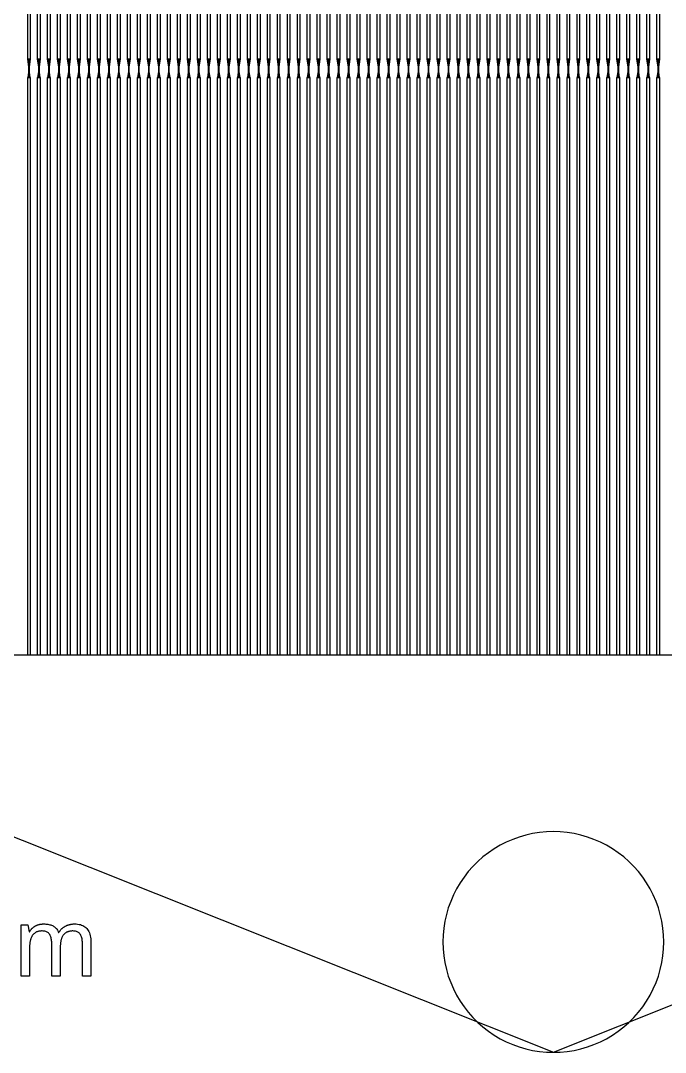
# Model space of a CAD drawing. Extents: x 0 to 762, y 0 to 762.
# Drawn here: x 65.7 to 139.9, y 139.7 to 258.4 of the extents above; entities that cross this region are included whole.
import ezdxf

# ---------------------------------------------------------------- set-up
doc = ezdxf.new("R2010")
doc.units = 0
doc.layers.get('0').update_dxf_attribs({"linetype": 'CONTINUOUS'})

msp = doc.modelspace()

# ---------------------------------------------------------------- linework, layer by layer
at = {"color": 0}
for points in [[(66.5397, 322.574), (66.8397, 322.574), (66.8397, 253.996), (66.5397, 253.996), (66.5397, 322.574)], [(67.6885, 322.574), (67.9885, 322.574), (67.9885, 253.996), (67.6885, 253.996), (67.6885, 322.574)], [(68.8372, 322.574), (69.1372, 322.574), (69.1372, 253.996), (68.8372, 253.996), (68.8372, 322.574)], [(69.9858, 322.574), (70.286, 322.574), (70.286, 253.996), (69.9858, 253.996), (69.9858, 322.574)], [(71.1347, 322.574), (71.4347, 322.574), (71.4347, 253.996), (71.1347, 253.996), (71.1347, 322.574)], [(72.2833, 322.574), (72.5833, 322.574), (72.5833, 253.996), (72.2833, 253.996), (72.2833, 322.574)], [(73.4321, 322.574), (73.7321, 322.574), (73.7321, 253.996), (73.4321, 253.996), (73.4321, 322.574)], [(74.5808, 322.574), (74.8808, 322.574), (74.8808, 253.996), (74.5808, 253.996), (74.5808, 322.574)], [(75.7296, 322.574), (76.0296, 322.574), (76.0296, 253.996), (75.7296, 253.996), (75.7296, 322.574)], [(76.8782, 322.574), (77.1783, 322.574), (77.1783, 253.996), (76.8782, 253.996), (76.8782, 322.574)], [(78.0269, 322.574), (78.3269, 322.574), (78.3269, 253.996), (78.0269, 253.996), (78.0269, 322.574)], [(79.1757, 322.574), (79.4757, 322.574), (79.4757, 253.996), (79.1757, 253.996), (79.1757, 322.574)], [(80.3244, 322.574), (80.6244, 322.574), (80.6244, 253.996), (80.3244, 253.996), (80.3244, 322.574)], [(81.4732, 322.574), (81.7732, 322.574), (81.7732, 253.996), (81.4732, 253.996), (81.4732, 322.574)], [(82.6218, 322.574), (82.9219, 322.574), (82.9219, 253.996), (82.6218, 253.996), (82.6218, 322.574)], [(83.7706, 322.574), (84.0706, 322.574), (84.0706, 253.996), (83.7706, 253.996), (83.7706, 322.574)], [(84.9193, 322.574), (85.2193, 322.574), (85.2193, 253.996), (84.9193, 253.996), (84.9193, 322.574)], [(86.0681, 322.574), (86.3681, 322.574), (86.3681, 253.996), (86.0681, 253.996), (86.0681, 322.574)], [(87.2168, 322.574), (87.5168, 322.574), (87.5168, 253.996), (87.2168, 253.996), (87.2168, 322.574)], [(88.3654, 322.574), (88.6654, 322.574), (88.6654, 253.996), (88.3654, 253.996), (88.3654, 322.574)], [(89.5142, 322.574), (89.8143, 322.574), (89.8143, 253.996), (89.5142, 253.996), (89.5142, 322.574)], [(90.6629, 322.574), (90.9629, 322.574), (90.9629, 253.996), (90.6629, 253.996), (90.6629, 322.574)], [(91.8117, 322.574), (92.1117, 322.574), (92.1117, 253.996), (91.8117, 253.996), (91.8117, 322.574)], [(92.9603, 322.574), (93.2604, 322.574), (93.2604, 253.996), (92.9603, 253.996), (92.9603, 322.574)], [(94.1092, 322.574), (94.4092, 322.574), (94.4092, 253.996), (94.1092, 253.996), (94.1092, 322.574)], [(95.2578, 322.574), (95.5578, 322.574), (95.5578, 253.996), (95.2578, 253.996), (95.2578, 322.574)], [(96.4065, 322.574), (96.7065, 322.574), (96.7065, 253.996), (96.4065, 253.996), (96.4065, 322.574)], [(97.5553, 322.574), (97.8553, 322.574), (97.8553, 253.996), (97.5553, 253.996), (97.5553, 322.574)], [(98.704, 322.574), (99.004, 322.574), (99.004, 253.996), (98.704, 253.996), (98.704, 322.574)], [(99.8526, 322.574), (100.153, 322.574), (100.153, 253.996), (99.8526, 253.996), (99.8526, 322.574)], [(101.001, 322.574), (101.301, 322.574), (101.301, 253.996), (101.001, 253.996), (101.001, 322.574)], [(102.15, 322.574), (102.45, 322.574), (102.45, 253.996), (102.15, 253.996), (102.15, 322.574)], [(103.299, 322.574), (103.599, 322.574), (103.599, 253.996), (103.299, 253.996), (103.299, 322.574)], [(104.448, 322.574), (104.748, 322.574), (104.748, 253.996), (104.448, 253.996), (104.448, 322.574)], [(105.596, 322.574), (105.896, 322.574), (105.896, 253.996), (105.596, 253.996), (105.596, 322.574)], [(106.745, 322.574), (107.045, 322.574), (107.045, 253.996), (106.745, 253.996), (106.745, 322.574)], [(107.894, 322.574), (108.194, 322.574), (108.194, 253.996), (107.894, 253.996), (107.894, 322.574)], [(109.043, 322.574), (109.343, 322.574), (109.343, 253.996), (109.043, 253.996), (109.043, 322.574)], [(110.191, 322.574), (110.491, 322.574), (110.491, 253.996), (110.191, 253.996), (110.191, 322.574)], [(111.34, 322.574), (111.64, 322.574), (111.64, 253.996), (111.34, 253.996), (111.34, 322.574)], [(112.489, 322.574), (112.789, 322.574), (112.789, 253.996), (112.489, 253.996), (112.489, 322.574)], [(113.637, 322.574), (113.937, 322.574), (113.937, 253.996), (113.637, 253.996), (113.637, 322.574)], [(114.786, 322.574), (115.086, 322.574), (115.086, 253.996), (114.786, 253.996), (114.786, 322.574)], [(115.935, 322.574), (116.235, 322.574), (116.235, 253.996), (115.935, 253.996), (115.935, 322.574)], [(117.084, 322.574), (117.384, 322.574), (117.384, 253.996), (117.084, 253.996), (117.084, 322.574)], [(118.232, 322.574), (118.532, 322.574), (118.532, 253.996), (118.232, 253.996), (118.232, 322.574)], [(119.381, 322.574), (119.681, 322.574), (119.681, 253.996), (119.381, 253.996), (119.381, 322.574)], [(120.53, 322.574), (120.83, 322.574), (120.83, 253.996), (120.53, 253.996), (120.53, 322.574)], [(121.678, 322.574), (121.978, 322.574), (121.978, 253.996), (121.678, 253.996), (121.678, 322.574)], [(122.827, 322.574), (123.127, 322.574), (123.127, 253.996), (122.827, 253.996), (122.827, 322.574)], [(123.976, 322.574), (124.276, 322.574), (124.276, 253.996), (123.976, 253.996), (123.976, 322.574)], [(125.125, 322.574), (125.425, 322.574), (125.425, 253.996), (125.125, 253.996), (125.125, 322.574)], [(126.273, 322.574), (126.573, 322.574), (126.573, 253.996), (126.273, 253.996), (126.273, 322.574)], [(127.422, 322.574), (127.722, 322.574), (127.722, 253.996), (127.422, 253.996), (127.422, 322.574)], [(128.571, 322.574), (128.871, 322.574), (128.871, 253.996), (128.571, 253.996), (128.571, 322.574)], [(129.719, 322.574), (130.02, 322.574), (130.02, 253.996), (129.719, 253.996), (129.719, 322.574)], [(130.868, 322.574), (131.168, 322.574), (131.168, 253.996), (130.868, 253.996), (130.868, 322.574)], [(132.017, 322.574), (132.317, 322.574), (132.317, 253.996), (132.017, 253.996), (132.017, 322.574)], [(133.166, 322.574), (133.466, 322.574), (133.466, 253.996), (133.166, 253.996), (133.166, 322.574)], [(134.314, 322.574), (134.614, 322.574), (134.614, 253.996), (134.314, 253.996), (134.314, 322.574)], [(135.463, 322.574), (135.763, 322.574), (135.763, 253.996), (135.463, 253.996), (135.463, 322.574)], [(136.612, 322.574), (136.912, 322.574), (136.912, 253.996), (136.612, 253.996), (136.612, 322.574)], [(137.761, 322.574), (138.061, 322.574), (138.061, 253.996), (137.761, 253.996), (137.761, 322.574)], [(138.91, 322.574), (139.21, 322.574), (139.21, 253.996), (138.91, 253.996), (138.91, 322.574)], [(66.5397, 253.996), (66.8397, 253.996), (66.7047, 253.096), (66.6747, 253.096), (66.5397, 253.996)], [(66.6747, 253.996), (66.7047, 253.996), (66.7047, 251.896), (66.6747, 251.896), (66.6747, 253.996)], [(67.6885, 253.996), (67.9885, 253.996), (67.8535, 253.096), (67.8235, 253.096), (67.6885, 253.996)], [(67.8235, 253.996), (67.8535, 253.996), (67.8535, 251.896), (67.8235, 251.896), (67.8235, 253.996)], [(68.8372, 253.996), (69.1372, 253.996), (69.0022, 253.096), (68.9722, 253.096), (68.8372, 253.996)], [(68.9722, 253.996), (69.0022, 253.996), (69.0022, 251.896), (68.9722, 251.896), (68.9722, 253.996)], [(69.9858, 253.996), (70.286, 253.996), (70.151, 253.096), (70.121, 253.096), (69.9858, 253.996)], [(70.121, 253.996), (70.151, 253.996), (70.151, 251.896), (70.121, 251.896), (70.121, 253.996)], [(71.1347, 253.996), (71.4346, 253.996), (71.2996, 253.096), (71.2696, 253.096), (71.1347, 253.996)], [(71.2696, 253.996), (71.2996, 253.996), (71.2996, 251.896), (71.2696, 251.896), (71.2696, 253.996)], [(72.2833, 253.996), (72.5833, 253.996), (72.4483, 253.096), (72.4183, 253.096), (72.2833, 253.996)], [(72.4183, 253.996), (72.4483, 253.996), (72.4483, 251.896), (72.4183, 251.896), (72.4183, 253.996)], [(73.4321, 253.996), (73.7321, 253.996), (73.5971, 253.096), (73.5671, 253.096), (73.4321, 253.996)], [(73.5671, 253.996), (73.5971, 253.996), (73.5971, 251.896), (73.5671, 251.896), (73.5671, 253.996)], [(74.5808, 253.996), (74.8808, 253.996), (74.7458, 253.096), (74.7158, 253.096), (74.5808, 253.996)], [(74.7158, 253.996), (74.7458, 253.996), (74.7458, 251.896), (74.7158, 251.896), (74.7158, 253.996)], [(75.7296, 253.996), (76.0296, 253.996), (75.8946, 253.096), (75.8646, 253.096), (75.7296, 253.996)], [(75.8646, 253.996), (75.8946, 253.996), (75.8946, 251.896), (75.8646, 251.896), (75.8646, 253.996)], [(76.8782, 253.996), (77.1782, 253.996), (77.0432, 253.096), (77.0132, 253.096), (76.8782, 253.996)], [(77.0132, 253.996), (77.0432, 253.996), (77.0432, 251.896), (77.0132, 251.896), (77.0132, 253.996)], [(78.0269, 253.996), (78.3269, 253.996), (78.1919, 253.096), (78.1619, 253.096), (78.0269, 253.996)], [(78.1619, 253.996), (78.1919, 253.996), (78.1919, 251.896), (78.1619, 251.896), (78.1619, 253.996)], [(79.1757, 253.996), (79.4757, 253.996), (79.3407, 253.096), (79.3107, 253.096), (79.1757, 253.996)], [(79.3107, 253.996), (79.3407, 253.996), (79.3407, 251.896), (79.3107, 251.896), (79.3107, 253.996)], [(80.3244, 253.996), (80.6244, 253.996), (80.4894, 253.096), (80.4594, 253.096), (80.3244, 253.996)], [(80.4594, 253.996), (80.4894, 253.996), (80.4894, 251.896), (80.4594, 251.896), (80.4594, 253.996)], [(81.4732, 253.996), (81.7731, 253.996), (81.6382, 253.096), (81.6082, 253.096), (81.4732, 253.996)], [(81.6082, 253.996), (81.6382, 253.996), (81.6382, 251.896), (81.6082, 251.896), (81.6082, 253.996)], [(82.6218, 253.996), (82.9219, 253.996), (82.7868, 253.096), (82.7568, 253.096), (82.6218, 253.996)], [(82.7568, 253.996), (82.7868, 253.996), (82.7868, 251.896), (82.7568, 251.896), (82.7568, 253.996)], [(83.7706, 253.996), (84.0706, 253.996), (83.9356, 253.096), (83.9056, 253.096), (83.7706, 253.996)], [(83.9056, 253.996), (83.9356, 253.996), (83.9356, 251.896), (83.9056, 251.896), (83.9056, 253.996)], [(84.9193, 253.996), (85.2193, 253.996), (85.0843, 253.096), (85.0543, 253.096), (84.9193, 253.996)], [(85.0543, 253.996), (85.0843, 253.996), (85.0843, 251.896), (85.0543, 251.896), (85.0543, 253.996)], [(86.0681, 253.996), (86.3681, 253.996), (86.2331, 253.096), (86.2031, 253.096), (86.0681, 253.996)], [(86.2031, 253.996), (86.2331, 253.996), (86.2331, 251.896), (86.2031, 251.896), (86.2031, 253.996)], [(87.2168, 253.996), (87.5168, 253.996), (87.3817, 253.096), (87.3517, 253.096), (87.2168, 253.996)], [(87.3517, 253.996), (87.3817, 253.996), (87.3817, 251.896), (87.3517, 251.896), (87.3517, 253.996)], [(88.3654, 253.996), (88.6654, 253.996), (88.5306, 253.096), (88.5006, 253.096), (88.3654, 253.996)], [(88.5006, 253.996), (88.5306, 253.996), (88.5306, 251.896), (88.5006, 251.896), (88.5006, 253.996)], [(89.5142, 253.996), (89.8142, 253.996), (89.6792, 253.096), (89.6492, 253.096), (89.5142, 253.996)], [(89.6492, 253.996), (89.6792, 253.996), (89.6792, 251.896), (89.6492, 251.896), (89.6492, 253.996)], [(90.6629, 253.996), (90.9629, 253.996), (90.8279, 253.096), (90.7979, 253.096), (90.6629, 253.996)], [(90.7979, 253.996), (90.8279, 253.996), (90.8279, 251.896), (90.7979, 251.896), (90.7979, 253.996)], [(91.8117, 253.996), (92.1117, 253.996), (91.9767, 253.096), (91.9467, 253.096), (91.8117, 253.996)], [(91.9467, 253.996), (91.9767, 253.996), (91.9767, 251.896), (91.9467, 251.896), (91.9467, 253.996)], [(92.9603, 253.996), (93.2604, 253.996), (93.1254, 253.096), (93.0954, 253.096), (92.9603, 253.996)], [(93.0954, 253.996), (93.1254, 253.996), (93.1254, 251.896), (93.0954, 251.896), (93.0954, 253.996)], [(94.1092, 253.996), (94.409, 253.996), (94.274, 253.096), (94.244, 253.096), (94.1092, 253.996)], [(94.244, 253.996), (94.274, 253.996), (94.274, 251.896), (94.244, 251.896), (94.244, 253.996)], [(95.2578, 253.996), (95.5578, 253.996), (95.4228, 253.096), (95.3928, 253.096), (95.2578, 253.996)], [(95.3928, 253.996), (95.4228, 253.996), (95.4228, 251.896), (95.3928, 251.896), (95.3928, 253.996)], [(96.4065, 253.996), (96.7065, 253.996), (96.5715, 253.096), (96.5415, 253.096), (96.4065, 253.996)], [(96.5415, 253.996), (96.5715, 253.996), (96.5715, 251.896), (96.5415, 251.896), (96.5415, 253.996)], [(97.5553, 253.996), (97.8553, 253.996), (97.7203, 253.096), (97.6903, 253.096), (97.5553, 253.996)], [(97.6903, 253.996), (97.7203, 253.996), (97.7203, 251.896), (97.6903, 251.896), (97.6903, 253.996)], [(98.704, 253.996), (99.004, 253.996), (98.869, 253.096), (98.839, 253.096), (98.704, 253.996)], [(98.839, 253.996), (98.869, 253.996), (98.869, 251.896), (98.839, 251.896), (98.839, 253.996)], [(99.8526, 253.996), (100.153, 253.996), (100.018, 253.096), (99.9876, 253.096), (99.8526, 253.996)], [(99.9876, 253.996), (100.018, 253.996), (100.018, 251.896), (99.9876, 251.896), (99.9876, 253.996)], [(101.001, 253.996), (101.301, 253.996), (101.166, 253.096), (101.136, 253.096), (101.001, 253.996)], [(101.136, 253.996), (101.166, 253.996), (101.166, 251.896), (101.136, 251.896), (101.136, 253.996)], [(102.15, 253.996), (102.45, 253.996), (102.315, 253.096), (102.285, 253.096), (102.15, 253.996)], [(102.285, 253.996), (102.315, 253.996), (102.315, 251.896), (102.285, 251.896), (102.285, 253.996)], [(103.299, 253.996), (103.599, 253.996), (103.464, 253.096), (103.434, 253.096), (103.299, 253.996)], [(103.434, 253.996), (103.464, 253.996), (103.464, 251.896), (103.434, 251.896), (103.434, 253.996)], [(104.448, 253.996), (104.748, 253.996), (104.613, 253.096), (104.583, 253.096), (104.448, 253.996)], [(104.583, 253.996), (104.613, 253.996), (104.613, 251.896), (104.583, 251.896), (104.583, 253.996)], [(105.596, 253.996), (105.896, 253.996), (105.761, 253.096), (105.731, 253.096), (105.596, 253.996)], [(105.731, 253.996), (105.761, 253.996), (105.761, 251.896), (105.731, 251.896), (105.731, 253.996)], [(106.745, 253.996), (107.045, 253.996), (106.91, 253.096), (106.88, 253.096), (106.745, 253.996)], [(106.88, 253.996), (106.91, 253.996), (106.91, 251.896), (106.88, 251.896), (106.88, 253.996)], [(107.894, 253.996), (108.194, 253.996), (108.059, 253.096), (108.029, 253.096), (107.894, 253.996)], [(108.029, 253.996), (108.059, 253.996), (108.059, 251.896), (108.029, 251.896), (108.029, 253.996)], [(109.043, 253.996), (109.343, 253.996), (109.207, 253.096), (109.177, 253.096), (109.043, 253.996)], [(109.177, 253.996), (109.207, 253.996), (109.207, 251.896), (109.177, 251.896), (109.177, 253.996)], [(110.191, 253.996), (110.491, 253.996), (110.356, 253.096), (110.326, 253.096), (110.191, 253.996)], [(110.326, 253.996), (110.356, 253.996), (110.356, 251.896), (110.326, 251.896), (110.326, 253.996)], [(111.34, 253.996), (111.64, 253.996), (111.505, 253.096), (111.475, 253.096), (111.34, 253.996)], [(111.475, 253.996), (111.505, 253.996), (111.505, 251.896), (111.475, 251.896), (111.475, 253.996)], [(112.489, 253.996), (112.789, 253.996), (112.654, 253.096), (112.624, 253.096), (112.489, 253.996)], [(112.624, 253.996), (112.654, 253.996), (112.654, 251.896), (112.624, 251.896), (112.624, 253.996)], [(113.637, 253.996), (113.937, 253.996), (113.802, 253.096), (113.772, 253.096), (113.637, 253.996)], [(113.772, 253.996), (113.802, 253.996), (113.802, 251.896), (113.772, 251.896), (113.772, 253.996)], [(114.786, 253.996), (115.086, 253.996), (114.951, 253.096), (114.921, 253.096), (114.786, 253.996)], [(114.921, 253.996), (114.951, 253.996), (114.951, 251.896), (114.921, 251.896), (114.921, 253.996)], [(115.935, 253.996), (116.235, 253.996), (116.1, 253.096), (116.07, 253.096), (115.935, 253.996)], [(116.07, 253.996), (116.1, 253.996), (116.1, 251.896), (116.07, 251.896), (116.07, 253.996)], [(117.084, 253.996), (117.383, 253.996), (117.248, 253.096), (117.218, 253.096), (117.084, 253.996)], [(117.218, 253.996), (117.248, 253.996), (117.248, 251.896), (117.218, 251.896), (117.218, 253.996)], [(118.232, 253.996), (118.532, 253.996), (118.397, 253.096), (118.367, 253.096), (118.232, 253.996)], [(118.367, 253.996), (118.397, 253.996), (118.397, 251.896), (118.367, 251.896), (118.367, 253.996)], [(119.381, 253.996), (119.681, 253.996), (119.546, 253.096), (119.516, 253.096), (119.381, 253.996)], [(119.516, 253.996), (119.546, 253.996), (119.546, 251.896), (119.516, 251.896), (119.516, 253.996)], [(120.53, 253.996), (120.83, 253.996), (120.695, 253.096), (120.665, 253.096), (120.53, 253.996)], [(120.665, 253.996), (120.695, 253.996), (120.695, 251.896), (120.665, 251.896), (120.665, 253.996)], [(121.678, 253.996), (121.978, 253.996), (121.843, 253.096), (121.813, 253.096), (121.678, 253.996)], [(121.813, 253.996), (121.843, 253.996), (121.843, 251.896), (121.813, 251.896), (121.813, 253.996)], [(122.827, 253.996), (123.127, 253.996), (122.992, 253.096), (122.962, 253.096), (122.827, 253.996)], [(122.962, 253.996), (122.992, 253.996), (122.992, 251.896), (122.962, 251.896), (122.962, 253.996)], [(123.976, 253.996), (124.276, 253.996), (124.141, 253.096), (124.111, 253.096), (123.976, 253.996)], [(124.111, 253.996), (124.141, 253.996), (124.141, 251.896), (124.111, 251.896), (124.111, 253.996)], [(125.125, 253.996), (125.425, 253.996), (125.29, 253.096), (125.26, 253.096), (125.125, 253.996)], [(125.26, 253.996), (125.29, 253.996), (125.29, 251.896), (125.26, 251.896), (125.26, 253.996)], [(126.273, 253.996), (126.573, 253.996), (126.438, 253.096), (126.408, 253.096), (126.273, 253.996)], [(126.408, 253.996), (126.438, 253.996), (126.438, 251.896), (126.408, 251.896), (126.408, 253.996)], [(127.422, 253.996), (127.722, 253.996), (127.587, 253.096), (127.557, 253.096), (127.422, 253.996)], [(127.557, 253.996), (127.587, 253.996), (127.587, 251.896), (127.557, 251.896), (127.557, 253.996)], [(128.571, 253.996), (128.871, 253.996), (128.736, 253.096), (128.706, 253.096), (128.571, 253.996)], [(128.706, 253.996), (128.736, 253.996), (128.736, 251.896), (128.706, 251.896), (128.706, 253.996)], [(129.719, 253.996), (130.019, 253.996), (129.884, 253.096), (129.854, 253.096), (129.719, 253.996)], [(129.854, 253.996), (129.884, 253.996), (129.884, 251.896), (129.854, 251.896), (129.854, 253.996)], [(130.868, 253.996), (131.168, 253.996), (131.033, 253.096), (131.003, 253.096), (130.868, 253.996)], [(131.003, 253.996), (131.033, 253.996), (131.033, 251.896), (131.003, 251.896), (131.003, 253.996)], [(132.017, 253.996), (132.317, 253.996), (132.182, 253.096), (132.152, 253.096), (132.017, 253.996)], [(132.152, 253.996), (132.182, 253.996), (132.182, 251.896), (132.152, 251.896), (132.152, 253.996)], [(133.166, 253.996), (133.466, 253.996), (133.331, 253.096), (133.301, 253.096), (133.166, 253.996)], [(133.301, 253.996), (133.331, 253.996), (133.331, 251.896), (133.301, 251.896), (133.301, 253.996)], [(134.314, 253.996), (134.614, 253.996), (134.479, 253.096), (134.449, 253.096), (134.314, 253.996)], [(134.449, 253.996), (134.479, 253.996), (134.479, 251.896), (134.449, 251.896), (134.449, 253.996)], [(135.463, 253.996), (135.763, 253.996), (135.628, 253.096), (135.598, 253.096), (135.463, 253.996)], [(135.598, 253.996), (135.628, 253.996), (135.628, 251.896), (135.598, 251.896), (135.598, 253.996)], [(136.612, 253.996), (136.912, 253.996), (136.777, 253.096), (136.747, 253.096), (136.612, 253.996)], [(136.747, 253.996), (136.777, 253.996), (136.777, 251.896), (136.747, 251.896), (136.747, 253.996)], [(137.761, 253.996), (138.061, 253.996), (137.926, 253.096), (137.896, 253.096), (137.761, 253.996)], [(137.896, 253.996), (137.926, 253.996), (137.926, 251.896), (137.896, 251.896), (137.896, 253.996)], [(138.91, 253.996), (139.21, 253.996), (139.074, 253.096), (139.044, 253.096), (138.91, 253.996)], [(139.044, 253.996), (139.074, 253.996), (139.074, 251.896), (139.044, 251.896), (139.044, 253.996)], [(66.5397, 251.896), (66.8397, 251.896), (66.7047, 252.796), (66.6747, 252.796), (66.5397, 251.896)], [(66.5397, 251.896), (66.8397, 251.896), (66.8397, 185.417), (66.5397, 185.417), (66.5397, 251.896)], [(67.6885, 251.896), (67.9885, 251.896), (67.8535, 252.796), (67.8235, 252.796), (67.6885, 251.896)], [(67.6885, 251.896), (67.9885, 251.896), (67.9885, 185.417), (67.6885, 185.417), (67.6885, 251.896)], [(68.8372, 251.896), (69.1372, 251.896), (69.0022, 252.796), (68.9722, 252.796), (68.8372, 251.896)], [(68.8372, 251.896), (69.1372, 251.896), (69.1372, 185.417), (68.8372, 185.417), (68.8372, 251.896)], [(69.9858, 251.896), (70.286, 251.896), (70.151, 252.796), (70.121, 252.796), (69.9858, 251.896)], [(69.9858, 251.896), (70.286, 251.896), (70.286, 185.417), (69.9858, 185.417), (69.9858, 251.896)], [(71.1347, 251.896), (71.4346, 251.896), (71.2996, 252.796), (71.2696, 252.796), (71.1347, 251.896)], [(71.1347, 251.896), (71.4347, 251.896), (71.4347, 185.417), (71.1347, 185.417), (71.1347, 251.896)], [(72.2833, 251.896), (72.5833, 251.896), (72.4483, 252.796), (72.4183, 252.796), (72.2833, 251.896)], [(72.2833, 251.896), (72.5833, 251.896), (72.5833, 185.417), (72.2833, 185.417), (72.2833, 251.896)], [(73.4321, 251.896), (73.7321, 251.896), (73.5971, 252.796), (73.5671, 252.796), (73.4321, 251.896)], [(73.4321, 251.896), (73.7321, 251.896), (73.7321, 185.417), (73.4321, 185.417), (73.4321, 251.896)], [(74.5808, 251.896), (74.8808, 251.896), (74.7458, 252.796), (74.7158, 252.796), (74.5808, 251.896)], [(74.5808, 251.896), (74.8808, 251.896), (74.8808, 185.417), (74.5808, 185.417), (74.5808, 251.896)], [(75.7296, 251.896), (76.0296, 251.896), (75.8946, 252.796), (75.8646, 252.796), (75.7296, 251.896)], [(75.7296, 251.896), (76.0296, 251.896), (76.0296, 185.417), (75.7296, 185.417), (75.7296, 251.896)], [(76.8782, 251.896), (77.1782, 251.896), (77.0432, 252.796), (77.0132, 252.796), (76.8782, 251.896)], [(76.8782, 251.896), (77.1783, 251.896), (77.1783, 185.417), (76.8782, 185.417), (76.8782, 251.896)], [(78.0269, 251.896), (78.3269, 251.896), (78.1919, 252.796), (78.1619, 252.796), (78.0269, 251.896)], [(78.0269, 251.896), (78.3269, 251.896), (78.3269, 185.417), (78.0269, 185.417), (78.0269, 251.896)], [(79.1757, 251.896), (79.4757, 251.896), (79.3407, 252.796), (79.3107, 252.796), (79.1757, 251.896)], [(79.1757, 251.896), (79.4757, 251.896), (79.4757, 185.417), (79.1757, 185.417), (79.1757, 251.896)], [(80.3244, 251.896), (80.6244, 251.896), (80.4894, 252.796), (80.4594, 252.796), (80.3244, 251.896)], [(80.3244, 251.896), (80.6244, 251.896), (80.6244, 185.417), (80.3244, 185.417), (80.3244, 251.896)], [(81.4732, 251.896), (81.7731, 251.896), (81.6382, 252.796), (81.6082, 252.796), (81.4732, 251.896)], [(81.4732, 251.896), (81.7732, 251.896), (81.7732, 185.417), (81.4732, 185.417), (81.4732, 251.896)], [(82.6218, 251.896), (82.9219, 251.896), (82.7868, 252.796), (82.7568, 252.796), (82.6218, 251.896)], [(82.6218, 251.896), (82.9219, 251.896), (82.9219, 185.417), (82.6218, 185.417), (82.6218, 251.896)], [(83.7706, 251.896), (84.0706, 251.896), (83.9356, 252.796), (83.9056, 252.796), (83.7706, 251.896)], [(83.7706, 251.896), (84.0706, 251.896), (84.0706, 185.417), (83.7706, 185.417), (83.7706, 251.896)], [(84.9193, 251.896), (85.2193, 251.896), (85.0843, 252.796), (85.0543, 252.796), (84.9193, 251.896)], [(84.9193, 251.896), (85.2193, 251.896), (85.2193, 185.417), (84.9193, 185.417), (84.9193, 251.896)], [(86.0681, 251.896), (86.3681, 251.896), (86.2331, 252.796), (86.2031, 252.796), (86.0681, 251.896)], [(86.0681, 251.896), (86.3681, 251.896), (86.3681, 185.417), (86.0681, 185.417), (86.0681, 251.896)], [(87.2168, 251.896), (87.5168, 251.896), (87.3817, 252.796), (87.3517, 252.796), (87.2168, 251.896)], [(87.2168, 251.896), (87.5168, 251.896), (87.5168, 185.417), (87.2168, 185.417), (87.2168, 251.896)], [(88.3654, 251.896), (88.6654, 251.896), (88.5306, 252.796), (88.5006, 252.796), (88.3654, 251.896)], [(88.3654, 251.896), (88.6654, 251.896), (88.6654, 185.417), (88.3654, 185.417), (88.3654, 251.896)], [(89.5142, 251.896), (89.8142, 251.896), (89.6792, 252.796), (89.6492, 252.796), (89.5142, 251.896)], [(89.5142, 251.896), (89.8143, 251.896), (89.8143, 185.417), (89.5142, 185.417), (89.5142, 251.896)], [(90.6629, 251.896), (90.9629, 251.896), (90.8279, 252.796), (90.7979, 252.796), (90.6629, 251.896)], [(90.6629, 251.896), (90.9629, 251.896), (90.9629, 185.417), (90.6629, 185.417), (90.6629, 251.896)], [(91.8117, 251.896), (92.1117, 251.896), (91.9767, 252.796), (91.9467, 252.796), (91.8117, 251.896)], [(91.8117, 251.896), (92.1117, 251.896), (92.1117, 185.417), (91.8117, 185.417), (91.8117, 251.896)], [(92.9603, 251.896), (93.2604, 251.896), (93.1254, 252.796), (93.0954, 252.796), (92.9603, 251.896)], [(92.9603, 251.896), (93.2604, 251.896), (93.2604, 185.417), (92.9603, 185.417), (92.9603, 251.896)], [(94.1092, 251.896), (94.409, 251.896), (94.274, 252.796), (94.244, 252.796), (94.1092, 251.896)], [(94.1092, 251.896), (94.4092, 251.896), (94.4092, 185.417), (94.1092, 185.417), (94.1092, 251.896)], [(95.2578, 251.896), (95.5578, 251.896), (95.4228, 252.796), (95.3928, 252.796), (95.2578, 251.896)], [(95.2578, 251.896), (95.5578, 251.896), (95.5578, 185.417), (95.2578, 185.417), (95.2578, 251.896)], [(96.4065, 251.896), (96.7065, 251.896), (96.5715, 252.796), (96.5415, 252.796), (96.4065, 251.896)], [(96.4065, 251.896), (96.7065, 251.896), (96.7065, 185.417), (96.4065, 185.417), (96.4065, 251.896)], [(97.5553, 251.896), (97.8553, 251.896), (97.7203, 252.796), (97.6903, 252.796), (97.5553, 251.896)], [(97.5553, 251.896), (97.8553, 251.896), (97.8553, 185.417), (97.5553, 185.417), (97.5553, 251.896)], [(98.704, 251.896), (99.004, 251.896), (98.869, 252.796), (98.839, 252.796), (98.704, 251.896)], [(98.704, 251.896), (99.004, 251.896), (99.004, 185.417), (98.704, 185.417), (98.704, 251.896)], [(99.8526, 251.896), (100.153, 251.896), (100.018, 252.796), (99.9876, 252.796), (99.8526, 251.896)], [(99.8526, 251.896), (100.153, 251.896), (100.153, 185.417), (99.8526, 185.417), (99.8526, 251.896)], [(101.001, 251.896), (101.301, 251.896), (101.166, 252.796), (101.136, 252.796), (101.001, 251.896)], [(101.001, 251.896), (101.301, 251.896), (101.301, 185.417), (101.001, 185.417), (101.001, 251.896)], [(102.15, 251.896), (102.45, 251.896), (102.315, 252.796), (102.285, 252.796), (102.15, 251.896)], [(102.15, 251.896), (102.45, 251.896), (102.45, 185.417), (102.15, 185.417), (102.15, 251.896)], [(103.299, 251.896), (103.599, 251.896), (103.464, 252.796), (103.434, 252.796), (103.299, 251.896)], [(103.299, 251.896), (103.599, 251.896), (103.599, 185.417), (103.299, 185.417), (103.299, 251.896)], [(104.448, 251.896), (104.748, 251.896), (104.613, 252.796), (104.583, 252.796), (104.448, 251.896)], [(104.448, 251.896), (104.748, 251.896), (104.748, 185.417), (104.448, 185.417), (104.448, 251.896)], [(105.596, 251.896), (105.896, 251.896), (105.761, 252.796), (105.731, 252.796), (105.596, 251.896)], [(105.596, 251.896), (105.896, 251.896), (105.896, 185.417), (105.596, 185.417), (105.596, 251.896)], [(106.745, 251.896), (107.045, 251.896), (106.91, 252.796), (106.88, 252.796), (106.745, 251.896)], [(106.745, 251.896), (107.045, 251.896), (107.045, 185.417), (106.745, 185.417), (106.745, 251.896)], [(107.894, 251.896), (108.194, 251.896), (108.059, 252.796), (108.029, 252.796), (107.894, 251.896)], [(107.894, 251.896), (108.194, 251.896), (108.194, 185.417), (107.894, 185.417), (107.894, 251.896)], [(109.043, 251.896), (109.343, 251.896), (109.207, 252.796), (109.177, 252.796), (109.043, 251.896)], [(109.043, 251.896), (109.343, 251.896), (109.343, 185.417), (109.043, 185.417), (109.043, 251.896)], [(110.191, 251.896), (110.491, 251.896), (110.356, 252.796), (110.326, 252.796), (110.191, 251.896)], [(110.191, 251.896), (110.491, 251.896), (110.491, 185.417), (110.191, 185.417), (110.191, 251.896)], [(111.34, 251.896), (111.64, 251.896), (111.505, 252.796), (111.475, 252.796), (111.34, 251.896)], [(111.34, 251.896), (111.64, 251.896), (111.64, 185.417), (111.34, 185.417), (111.34, 251.896)], [(112.489, 251.896), (112.789, 251.896), (112.654, 252.796), (112.624, 252.796), (112.489, 251.896)], [(112.489, 251.896), (112.789, 251.896), (112.789, 185.417), (112.489, 185.417), (112.489, 251.896)], [(113.637, 251.896), (113.937, 251.896), (113.802, 252.796), (113.772, 252.796), (113.637, 251.896)], [(113.637, 251.896), (113.937, 251.896), (113.937, 185.417), (113.637, 185.417), (113.637, 251.896)], [(114.786, 251.896), (115.086, 251.896), (114.951, 252.796), (114.921, 252.796), (114.786, 251.896)], [(114.786, 251.896), (115.086, 251.896), (115.086, 185.417), (114.786, 185.417), (114.786, 251.896)], [(115.935, 251.896), (116.235, 251.896), (116.1, 252.796), (116.07, 252.796), (115.935, 251.896)], [(115.935, 251.896), (116.235, 251.896), (116.235, 185.417), (115.935, 185.417), (115.935, 251.896)], [(117.084, 251.896), (117.383, 251.896), (117.248, 252.796), (117.218, 252.796), (117.084, 251.896)], [(117.084, 251.896), (117.384, 251.896), (117.384, 185.417), (117.084, 185.417), (117.084, 251.896)], [(118.232, 251.896), (118.532, 251.896), (118.397, 252.796), (118.367, 252.796), (118.232, 251.896)], [(118.232, 251.896), (118.532, 251.896), (118.532, 185.417), (118.232, 185.417), (118.232, 251.896)], [(119.381, 251.896), (119.681, 251.896), (119.546, 252.796), (119.516, 252.796), (119.381, 251.896)], [(119.381, 251.896), (119.681, 251.896), (119.681, 185.417), (119.381, 185.417), (119.381, 251.896)], [(120.53, 251.896), (120.83, 251.896), (120.695, 252.796), (120.665, 252.796), (120.53, 251.896)], [(120.53, 251.896), (120.83, 251.896), (120.83, 185.417), (120.53, 185.417), (120.53, 251.896)], [(121.678, 251.896), (121.978, 251.896), (121.843, 252.796), (121.813, 252.796), (121.678, 251.896)], [(121.678, 251.896), (121.978, 251.896), (121.978, 185.417), (121.678, 185.417), (121.678, 251.896)], [(122.827, 251.896), (123.127, 251.896), (122.992, 252.796), (122.962, 252.796), (122.827, 251.896)], [(122.827, 251.896), (123.127, 251.896), (123.127, 185.417), (122.827, 185.417), (122.827, 251.896)], [(123.976, 251.896), (124.276, 251.896), (124.141, 252.796), (124.111, 252.796), (123.976, 251.896)], [(123.976, 251.896), (124.276, 251.896), (124.276, 185.417), (123.976, 185.417), (123.976, 251.896)], [(125.125, 251.896), (125.425, 251.896), (125.29, 252.796), (125.26, 252.796), (125.125, 251.896)], [(125.125, 251.896), (125.425, 251.896), (125.425, 185.417), (125.125, 185.417), (125.125, 251.896)], [(126.273, 251.896), (126.573, 251.896), (126.438, 252.796), (126.408, 252.796), (126.273, 251.896)], [(126.273, 251.896), (126.573, 251.896), (126.573, 185.417), (126.273, 185.417), (126.273, 251.896)], [(127.422, 251.896), (127.722, 251.896), (127.587, 252.796), (127.557, 252.796), (127.422, 251.896)], [(127.422, 251.896), (127.722, 251.896), (127.722, 185.417), (127.422, 185.417), (127.422, 251.896)], [(128.571, 251.896), (128.871, 251.896), (128.736, 252.796), (128.706, 252.796), (128.571, 251.896)], [(128.571, 251.896), (128.871, 251.896), (128.871, 185.417), (128.571, 185.417), (128.571, 251.896)], [(129.719, 251.896), (130.019, 251.896), (129.884, 252.796), (129.854, 252.796), (129.719, 251.896)], [(129.719, 251.896), (130.02, 251.896), (130.02, 185.417), (129.719, 185.417), (129.719, 251.896)], [(130.868, 251.896), (131.168, 251.896), (131.033, 252.796), (131.003, 252.796), (130.868, 251.896)], [(130.868, 251.896), (131.168, 251.896), (131.168, 185.417), (130.868, 185.417), (130.868, 251.896)], [(132.017, 251.896), (132.317, 251.896), (132.182, 252.796), (132.152, 252.796), (132.017, 251.896)], [(132.017, 251.896), (132.317, 251.896), (132.317, 185.417), (132.017, 185.417), (132.017, 251.896)], [(133.166, 251.896), (133.466, 251.896), (133.331, 252.796), (133.301, 252.796), (133.166, 251.896)], [(133.166, 251.896), (133.466, 251.896), (133.466, 185.417), (133.166, 185.417), (133.166, 251.896)], [(134.314, 251.896), (134.614, 251.896), (134.479, 252.796), (134.449, 252.796), (134.314, 251.896)], [(134.314, 251.896), (134.614, 251.896), (134.614, 185.417), (134.314, 185.417), (134.314, 251.896)], [(135.463, 251.896), (135.763, 251.896), (135.628, 252.796), (135.598, 252.796), (135.463, 251.896)], [(135.463, 251.896), (135.763, 251.896), (135.763, 185.417), (135.463, 185.417), (135.463, 251.896)], [(136.612, 251.896), (136.912, 251.896), (136.777, 252.796), (136.747, 252.796), (136.612, 251.896)], [(136.612, 251.896), (136.912, 251.896), (136.912, 185.417), (136.612, 185.417), (136.612, 251.896)], [(137.761, 251.896), (138.061, 251.896), (137.926, 252.796), (137.896, 252.796), (137.761, 251.896)], [(137.761, 251.896), (138.061, 251.896), (138.061, 185.417), (137.761, 185.417), (137.761, 251.896)], [(138.91, 251.896), (139.21, 251.896), (139.074, 252.796), (139.044, 252.796), (138.91, 251.896)], [(138.91, 251.896), (139.21, 251.896), (139.21, 185.417), (138.91, 185.417), (138.91, 251.896)], [(126.998, 139.697), (241.446, 185.417), (12.5497, 185.417), (126.998, 139.697)], [(139.697, 152.397), (139.672, 153.194), (139.597, 153.989), (139.472, 154.776), (139.299, 155.556), (139.076, 156.322), (138.806, 157.072), (138.489, 157.804), (138.127, 158.515), (137.72, 159.203), (137.272, 159.862), (136.783, 160.492), (136.255, 161.09), (135.691, 161.656), (135.093, 162.182), (134.462, 162.672), (133.803, 163.119), (133.116, 163.526), (132.405, 163.889), (131.673, 164.206), (130.922, 164.475), (130.156, 164.699), (129.377, 164.872), (128.589, 164.997), (127.795, 165.072), (126.998, 165.097), (126.2, 165.072), (125.406, 164.997), (124.618, 164.872), (123.839, 164.699), (123.073, 164.475), (122.323, 164.206), (121.59, 163.889), (120.879, 163.526), (120.193, 163.119), (119.533, 162.672), (118.903, 162.182), (118.304, 161.656), (117.74, 161.09), (117.212, 160.492), (116.723, 159.862), (116.275, 159.203), (115.869, 158.515), (115.507, 157.804), (115.19, 157.072), (114.919, 156.322), (114.697, 155.556), (114.523, 154.776), (114.398, 153.989), (114.323, 153.194), (114.298, 152.397), (114.323, 151.6), (114.398, 150.806), (114.523, 150.018), (114.697, 149.239), (114.919, 148.472), (115.19, 147.722), (115.507, 146.99), (115.869, 146.279), (116.275, 145.592), (116.723, 144.932), (117.212, 144.303), (117.74, 143.704), (118.304, 143.139), (118.903, 142.612), (119.533, 142.122), (120.193, 141.675), (120.879, 141.268), (121.59, 140.906), (122.323, 140.589), (123.073, 140.319), (123.839, 140.096), (124.618, 139.922), (125.406, 139.797), (126.2, 139.722), (126.998, 139.697), (127.795, 139.722), (128.589, 139.797), (129.377, 139.922), (130.156, 140.096), (130.922, 140.319), (131.673, 140.589), (132.405, 140.906), (133.116, 141.268), (133.803, 141.675), (134.462, 142.122), (135.093, 142.612), (135.691, 143.139), (136.255, 143.704), (136.783, 144.303), (137.272, 144.932), (137.72, 145.592), (138.127, 146.279), (138.489, 146.99), (138.806, 147.722), (139.076, 148.472), (139.299, 149.239), (139.472, 150.018), (139.597, 150.806), (139.672, 151.6), (139.697, 152.397)], [(72.8365, 148.468), (72.8365, 152.265), (72.8339, 152.401), (72.8257, 152.531), (72.8124, 152.653), (72.7935, 152.768), (72.7693, 152.876), (72.7399, 152.978), (72.7049, 153.072), (72.6646, 153.16), (72.619, 153.24), (72.5679, 153.313), (72.5113, 153.379), (72.4486, 153.439), (72.3803, 153.492), (72.3058, 153.536), (72.2256, 153.575), (72.1393, 153.606), (72.0472, 153.631), (71.9492, 153.649), (71.8453, 153.658), (71.7354, 153.663), (71.6582, 153.661), (71.5833, 153.657), (71.5108, 153.65), (71.4407, 153.642), (71.3729, 153.631), (71.3075, 153.615), (71.2444, 153.599), (71.1838, 153.579), (71.1254, 153.558), (71.0694, 153.533), (71.0156, 153.507), (70.9638, 153.479), (70.9138, 153.449), (70.8657, 153.415), (70.8197, 153.379), (70.7756, 153.34), (70.7333, 153.3), (70.6929, 153.257), (70.6546, 153.211), (70.6182, 153.163), (70.5847, 153.112), (70.5531, 153.061), (70.5233, 153.007), (70.4953, 152.95), (70.4692, 152.89), (70.4449, 152.828), (70.4224, 152.764), (70.4017, 152.697), (70.3828, 152.628), (70.3658, 152.556), (70.3504, 152.483), (70.3368, 152.407), (70.3247, 152.329), (70.3143, 152.25), (70.3053, 152.168), (70.2981, 152.083), (70.2925, 151.997), (70.2885, 151.908), (70.286, 151.817), (70.2853, 151.724), (70.2853, 148.468), (69.3024, 148.468), (69.3024, 152.265), (69.2996, 152.401), (69.2915, 152.531), (69.2782, 152.653), (69.2593, 152.768), (69.2351, 152.876), (69.2056, 152.978), (69.1707, 153.072), (69.1304, 153.16), (69.0849, 153.24), (69.0338, 153.313), (68.9782, 153.379), (68.9164, 153.439), (68.8487, 153.492), (68.775, 153.536), (68.6954, 153.575), (68.6096, 153.607), (68.5179, 153.631), (68.4201, 153.649), (68.3164, 153.658), (68.2067, 153.663), (68.1253, 153.661), (68.0465, 153.657), (67.9706, 153.65), (67.8972, 153.64), (67.8267, 153.628), (67.7587, 153.612), (67.6935, 153.594), (67.6308, 153.572), (67.571, 153.549), (67.5138, 153.522), (67.4589, 153.493), (67.4063, 153.461), (67.3558, 153.426), (67.3075, 153.389), (67.2613, 153.349), (67.2172, 153.307), (67.1754, 153.261), (67.1357, 153.212), (67.0981, 153.163), (67.0625, 153.108), (67.0301, 153.053), (66.9996, 152.994), (66.9708, 152.933), (66.9439, 152.869), (66.9189, 152.804), (66.8956, 152.736), (66.8742, 152.665), (66.8546, 152.592), (66.8368, 152.515), (66.8208, 152.438), (66.8076, 152.357), (66.7957, 152.274), (66.7853, 152.189), (66.7761, 152.101), (66.7685, 152.011), (66.7622, 151.918), (66.7574, 151.824), (66.7539, 151.726), (66.7518, 151.626), (66.751, 151.525), (66.751, 148.468), (65.7735, 148.468), (65.7735, 154.365), (66.5685, 154.365), (66.7081, 153.571), (66.7618, 153.571), (66.7881, 153.617), (66.8153, 153.661), (66.8435, 153.704), (66.8726, 153.746), (66.9028, 153.786), (66.9339, 153.825), (66.966, 153.862), (66.999, 153.899), (67.0331, 153.935), (67.0679, 153.968), (67.1038, 154.003), (67.1401, 154.035), (67.1772, 154.067), (67.2149, 154.096), (67.2532, 154.125), (67.2922, 154.153), (67.3318, 154.181), (67.3722, 154.206), (67.4131, 154.229), (67.4546, 154.253), (67.4978, 154.275), (67.5414, 154.296), (67.5856, 154.315), (67.63, 154.333), (67.6749, 154.351), (67.7203, 154.367), (67.766, 154.382), (67.8122, 154.396), (67.8588, 154.408), (67.9058, 154.419), (67.9542, 154.429), (68.0028, 154.439), (68.0514, 154.447), (68.1, 154.454), (68.1489, 154.46), (68.1978, 154.465), (68.2468, 154.468), (68.296, 154.471), (68.3453, 154.472), (68.3946, 154.474), (68.5214, 154.471), (68.6436, 154.464), (68.7615, 154.451), (68.875, 154.435), (68.984, 154.414), (69.0888, 154.388), (69.189, 154.357), (69.2849, 154.322), (69.3764, 154.282), (69.4635, 154.237), (69.5471, 154.188), (69.6262, 154.132), (69.701, 154.071), (69.7711, 154.004), (69.8368, 153.933), (69.8978, 153.857), (69.9544, 153.775), (70.0065, 153.688), (70.0542, 153.594), (70.0972, 153.496), (70.1401, 153.496), (70.1686, 153.546), (70.1982, 153.594), (70.2289, 153.64), (70.2606, 153.686), (70.2933, 153.731), (70.3271, 153.774), (70.3621, 153.815), (70.3981, 153.856), (70.435, 153.893), (70.4732, 153.931), (70.5133, 153.967), (70.554, 154.001), (70.5953, 154.035), (70.6374, 154.067), (70.68, 154.097), (70.7233, 154.126), (70.7672, 154.154), (70.8118, 154.182), (70.8571, 154.207), (70.9029, 154.232), (70.9504, 154.256), (70.9983, 154.278), (71.0467, 154.3), (71.0954, 154.319), (71.1446, 154.339), (71.1942, 154.357), (71.2443, 154.372), (71.2947, 154.388), (71.3457, 154.401), (71.3971, 154.414), (71.4488, 154.425), (71.5006, 154.435), (71.5526, 154.444), (71.605, 154.451), (71.6575, 154.458), (71.7103, 154.464), (71.7632, 154.468), (71.8164, 154.471), (71.8699, 154.472), (71.9233, 154.474), (72.1067, 154.468), (72.2807, 154.453), (72.4453, 154.426), (72.6006, 154.39), (72.7465, 154.344), (72.8831, 154.288), (73.0104, 154.221), (73.1282, 154.143), (73.2368, 154.056), (73.336, 153.957), (73.4268, 153.849), (73.5081, 153.729), (73.5799, 153.596), (73.6419, 153.45), (73.6944, 153.293), (73.7375, 153.122), (73.771, 152.94), (73.7949, 152.746), (73.8093, 152.539), (73.814, 152.319), (73.814, 148.468), (72.8365, 148.468)]]:
    msp.add_lwpolyline(points, close=True, dxfattribs=at)
at = {"color": 0, "const_width": 0.0104}
msp.add_lwpolyline([(139.697, 152.397), (139.672, 153.194), (139.597, 153.989), (139.472, 154.776), (139.299, 155.556), (139.076, 156.322), (138.806, 157.072), (138.489, 157.804), (138.127, 158.515), (137.72, 159.203), (137.272, 159.862), (136.783, 160.492), (136.255, 161.09), (135.691, 161.656), (135.093, 162.182), (134.462, 162.672), (133.803, 163.119), (133.116, 163.526), (132.405, 163.889), (131.673, 164.206), (130.922, 164.475), (130.156, 164.699), (129.377, 164.872), (128.589, 164.997), (127.795, 165.072), (126.998, 165.097), (126.2, 165.072), (125.406, 164.997), (124.618, 164.872), (123.839, 164.699), (123.073, 164.475), (122.323, 164.206), (121.59, 163.889), (120.879, 163.526), (120.193, 163.119), (119.533, 162.672), (118.903, 162.182), (118.304, 161.656), (117.74, 161.09), (117.212, 160.492), (116.723, 159.862), (116.275, 159.203), (115.869, 158.515), (115.507, 157.804), (115.19, 157.072), (114.919, 156.322), (114.697, 155.556), (114.523, 154.776), (114.398, 153.989), (114.323, 153.194), (114.298, 152.397), (114.323, 151.6), (114.398, 150.806), (114.523, 150.018), (114.697, 149.239), (114.919, 148.472), (115.19, 147.722), (115.507, 146.99), (115.869, 146.279), (116.275, 145.592), (116.723, 144.932), (117.212, 144.303), (117.74, 143.704), (118.304, 143.139), (118.903, 142.612), (119.533, 142.122), (120.193, 141.675), (120.879, 141.268), (121.59, 140.906), (122.323, 140.589), (123.073, 140.319), (123.839, 140.096), (124.618, 139.922), (125.406, 139.797), (126.2, 139.722), (126.998, 139.697), (127.795, 139.722), (128.589, 139.797), (129.377, 139.922), (130.156, 140.096), (130.922, 140.319), (131.673, 140.589), (132.405, 140.906), (133.116, 141.268), (133.803, 141.675), (134.462, 142.122), (135.093, 142.612), (135.691, 143.139), (136.255, 143.704), (136.783, 144.303), (137.272, 144.932), (137.72, 145.592), (138.127, 146.279), (138.489, 146.99), (138.806, 147.722), (139.076, 148.472), (139.299, 149.239), (139.472, 150.018), (139.597, 150.806), (139.672, 151.6), (139.697, 152.397)], close=True, dxfattribs=at)

doc.saveas('drawing.dxf')
